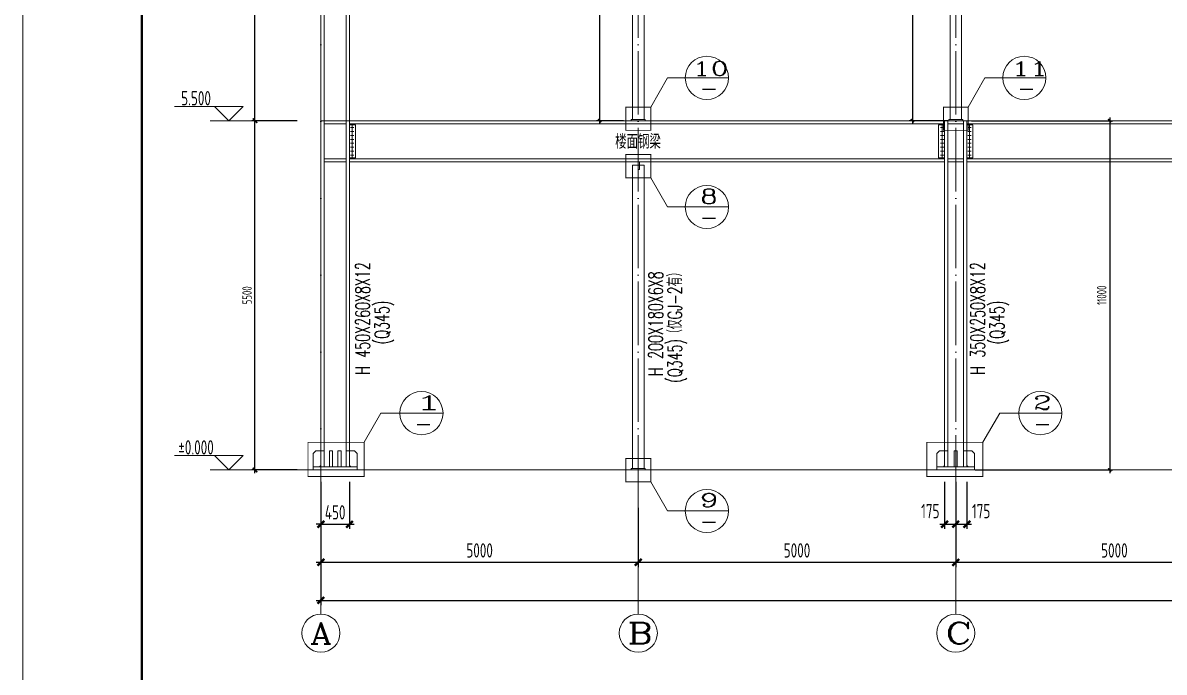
# Model space of a CAD drawing. Header units: millimetres. Extents: x 19781 to 898973, y -947928 to -267362.
# Drawn here: x 431826 to 467785, y -478853 to -458396 of the extents above; entities that cross this region are included whole.
import ezdxf
from ezdxf.enums import TextEntityAlignment as Align

# ---------------------------------------------------------------- set-up
doc = ezdxf.new("R2010")
doc.units = ezdxf.units.MM
doc.header["$LTSCALE"] = 100
doc.header["$PDSIZE"] = -5
doc.linetypes.add('DOTE', pattern=[2.42, 2, -0.2, 0.02, -0.2])
doc.layers.get('0').update_dxf_attribs({"lineweight": 18})
doc.layers.get('Defpoints').update_dxf_attribs({"lineweight": 18})
for name, color, linetype, lineweight in [('10', 7, 'Continuous', 18), ('11', 3, 'Continuous', 18), ('14', 2, 'Continuous', 18), ('2002', 2, 'Continuous', 18), ('AXIS', 3, 'Continuous', 18), ('AXIS_TEXT', 7, 'Continuous', 18), ('BORDER', 7, 'Continuous', 18), ('DIM', 3, 'Continuous', 18), ('DIM_IDEN', 3, 'Continuous', 18), ('DOTE', 1, 'DOTE', 18), ('JC', 7, 'Continuous', 18), ('PUB_DIM', 3, 'Continuous', 18), ('PUB_TEXT', 7, 'Continuous', 18), ('TEXT', 7, 'Continuous', 18), ('尺寸标注', 253, 'Continuous', 18)]:
    doc.layers.add(name, color=color, linetype=linetype, lineweight=lineweight)
doc.styles.add('_TCH_AXIS', font='complex.shx', dxfattribs={"bigfont": 'gbcbig.shx'})
doc.styles.add('_TCH_LABEL', font='complex.shx', dxfattribs={"bigfont": 'gbcbig.shx'})
doc.styles.add('COMPLEX', font='complex.shx', dxfattribs={"bigfont": 'gbcbig.shx'})
doc.styles.add('HZ1', font='txt.shx', dxfattribs={"bigfont": 'hztxt.shx'})
doc.styles.add('TSSD_REIN', font='tssdeng.shx', dxfattribs={"width": 0.7, "bigfont": 'hztxt.shx'})
doc.dimstyles.new('TSSD_100_100', dxfattribs={"dimtxt": 300, "dimasz": 100, "dimexe": 100, "dimexo": 250, "dimgap": 100, "dimtad": 1, "dimdec": 0, "dimzin": 0, "dimdsep": 46, "dimtxsty": 'TSSD_REIN', "dimblk": 'ARCHTICK', "dimcen": 0, "dimdle": 100, "dimclrt": 7, "dimadec": 0, "dimazin": 0, "dimtfac": 1, "dimtdec": 0, "dimtix": 1, "dimtmove": 2, "dimatfit": 3, "dimfxl": 1, "dimtolj": 1, "dimtzin": 0, "dimarcsym": 0})

# ---------------------------------------------------------------- blocks, each defined once
blk = doc.blocks.new('_ArchTick_0')
at = {"color": 0, "linetype": 'ByBlock'}
blk.add_lwpolyline([(-0.71, -0.71, 0.5, 0.5, 0), (0.71, 0.71, 0.5, 0.5, 0)], format="xyseb", dxfattribs=at)
blk = doc.blocks.new('*X12')
at = {"layer": 'DIM', "color": 0, "lineweight": -2, "ltscale": 100, "transparency": 16777216}
for p, q in [((439140, -461580), (439140, -448380)), ((440467, -448480), (439040, -448480)), ((440467, -461480), (439040, -461480))]:
    blk.add_line(p, q, dxfattribs=at)
at = {"layer": 'DIM', "color": 0, "lineweight": -2, "ltscale": 100, "transparency": 16777216, "xscale": 100, "yscale": 100, "zscale": 100}
for p, rotation in [((439140, -448480), 90), ((439140, -461480), 270)]:
    blk.add_blockref('_ArchTick_0', p, dxfattribs=dict(at, rotation=rotation))
at = {"layer": 'DIM', "color": 7, "ltscale": 100, "transparency": 16777216, "insert": (438890, -454980), "char_height": 300, "width": 2190, "attachment_point": 5, "rotation": 90, "style": 'TSSD_REIN'}
blk.add_mtext('6500', dxfattribs=at)
blk = doc.blocks.new('_ARCHTICK')
at = {"color": 0, "linetype": 'ByBlock', "const_width": 0.5}
blk.add_lwpolyline([(-0.5, -0.5), (0.5, 0.5)], dxfattribs=at)
blk = doc.blocks.new('*X13')
at = {"layer": 'DIM', "color": 0, "lineweight": -2, "ltscale": 100, "transparency": 16777216}
for p, q in [((440467, -461480), (439040, -461480)), ((439140, -472580), (439140, -461380)), ((440467, -472480), (439040, -472480))]:
    blk.add_line(p, q, dxfattribs=at)
at = {"layer": 'DIM', "color": 0, "lineweight": -2, "ltscale": 100, "transparency": 16777216, "xscale": 100, "yscale": 100, "zscale": 100}
for p, rotation in [((439140, -461480), 90), ((439140, -472480), 270)]:
    blk.add_blockref('_ArchTick_0', p, dxfattribs=dict(at, rotation=rotation))
at = {"layer": 'DIM', "color": 7, "ltscale": 100, "transparency": 16777216, "insert": (438890, -466980), "char_height": 300, "width": 2220, "attachment_point": 5, "rotation": 90, "style": 'TSSD_REIN'}
blk.add_mtext('5500', dxfattribs=at)
blk = doc.blocks.new('_AXISO')
blk.add_circle((0, 0), 0.5)
at = {"layer": 'AXIS_TEXT', "style": 'COMPLEX', "width": 1.04167}
blk.add_attdef('A', (-0.25, -0.28), '', height=0.56, dxfattribs=at)
blk = doc.blocks.new('*X44')
at = {"layer": 'DIM', "color": 0, "lineweight": -2, "ltscale": 100, "transparency": 16777216}
for p, q in [((441217, -474873), (441217, -476742)), ((521217, -474873), (521217, -476742)), ((441067, -476592), (521367, -476592))]:
    blk.add_line(p, q, dxfattribs=at)
at = {"layer": 'DIM', "color": 0, "lineweight": -2, "ltscale": 100, "transparency": 16777216, "xscale": 150, "yscale": 150, "zscale": 150, "rotation": 180}
blk.add_blockref('_ArchTick_0', (441217, -476592), dxfattribs=at)
at = {"layer": 'DIM', "color": 0, "lineweight": -2, "ltscale": 100, "transparency": 16777216, "xscale": 150, "yscale": 150, "zscale": 150}
blk.add_blockref('_ArchTick_0', (521217, -476592), dxfattribs=at)
at = {"layer": 'DIM', "color": 7, "ltscale": 100, "transparency": 16777216, "insert": (481217, -476217), "char_height": 450, "width": 4230, "attachment_point": 5, "style": 'TSSD_REIN'}
blk.add_mtext('40000', dxfattribs=at)
blk = doc.blocks.new('*X45')
at = {"layer": 'DIM', "color": 0, "lineweight": -2, "ltscale": 100, "transparency": 16777216}
for p, q in [((441217, -473673), (441217, -475542)), ((451217, -473673), (451217, -475542)), ((441067, -475392), (451367, -475392))]:
    blk.add_line(p, q, dxfattribs=at)
at = {"layer": 'DIM', "color": 0, "lineweight": -2, "ltscale": 100, "transparency": 16777216, "xscale": 150, "yscale": 150, "zscale": 150, "rotation": 180}
blk.add_blockref('_ArchTick_0', (441217, -475392), dxfattribs=at)
at = {"layer": 'DIM', "color": 0, "lineweight": -2, "ltscale": 100, "transparency": 16777216, "xscale": 150, "yscale": 150, "zscale": 150}
blk.add_blockref('_ArchTick_0', (451217, -475392), dxfattribs=at)
at = {"layer": 'DIM', "color": 7, "ltscale": 100, "transparency": 16777216, "insert": (446217, -475017), "char_height": 450, "width": 3330, "attachment_point": 5, "style": 'TSSD_REIN'}
blk.add_mtext('5000', dxfattribs=at)
blk = doc.blocks.new('*X46')
at = {"layer": 'DIM', "color": 0, "lineweight": -2, "ltscale": 100, "transparency": 16777216}
for p, q in [((441217, -472855), (441217, -474342)), ((442117, -472855), (442117, -474342)), ((441217, -474192), (441067, -474192)), ((441217, -474192), (442117, -474192)), ((442117, -474192), (442267, -474192))]:
    blk.add_line(p, q, dxfattribs=at)
at = {"layer": 'DIM', "color": 0, "lineweight": -2, "ltscale": 100, "transparency": 16777216, "xscale": 150, "yscale": 150, "zscale": 150}
blk.add_blockref('_ArchTick_0', (441217, -474192), dxfattribs=at)
at = {"layer": 'DIM', "color": 0, "lineweight": -2, "ltscale": 100, "transparency": 16777216, "xscale": 150, "yscale": 150, "zscale": 150, "rotation": 180}
blk.add_blockref('_ArchTick_0', (442117, -474192), dxfattribs=at)
at = {"layer": 'DIM', "color": 7, "ltscale": 100, "transparency": 16777216, "insert": (441667, -473817), "char_height": 450, "width": 2430, "attachment_point": 5, "style": 'TSSD_REIN'}
blk.add_mtext('450', dxfattribs=at)
blk = doc.blocks.new('*X47')
at = {"layer": 'DIM', "color": 0, "lineweight": -2, "ltscale": 100, "transparency": 16777216}
for p, q in [((451217, -473673), (451217, -475542)), ((461217, -473673), (461217, -475542)), ((451067, -475392), (461367, -475392))]:
    blk.add_line(p, q, dxfattribs=at)
at = {"layer": 'DIM', "color": 0, "lineweight": -2, "ltscale": 100, "transparency": 16777216, "xscale": 150, "yscale": 150, "zscale": 150, "rotation": 180}
blk.add_blockref('_ArchTick_0', (451217, -475392), dxfattribs=at)
at = {"layer": 'DIM', "color": 0, "lineweight": -2, "ltscale": 100, "transparency": 16777216, "xscale": 150, "yscale": 150, "zscale": 150}
blk.add_blockref('_ArchTick_0', (461217, -475392), dxfattribs=at)
at = {"layer": 'DIM', "color": 7, "ltscale": 100, "transparency": 16777216, "insert": (456217, -475017), "char_height": 450, "width": 3330, "attachment_point": 5, "style": 'TSSD_REIN'}
blk.add_mtext('5000', dxfattribs=at)
blk = doc.blocks.new('*X48')
at = {"layer": 'DIM', "color": 0, "lineweight": -2, "ltscale": 100, "transparency": 16777216}
for p, q in [((461217, -473673), (461217, -475542)), ((471217, -473673), (471217, -475542)), ((461067, -475392), (471367, -475392))]:
    blk.add_line(p, q, dxfattribs=at)
at = {"layer": 'DIM', "color": 0, "lineweight": -2, "ltscale": 100, "transparency": 16777216, "xscale": 150, "yscale": 150, "zscale": 150, "rotation": 180}
blk.add_blockref('_ArchTick_0', (461217, -475392), dxfattribs=at)
at = {"layer": 'DIM', "color": 0, "lineweight": -2, "ltscale": 100, "transparency": 16777216, "xscale": 150, "yscale": 150, "zscale": 150}
blk.add_blockref('_ArchTick_0', (471217, -475392), dxfattribs=at)
at = {"layer": 'DIM', "color": 7, "ltscale": 100, "transparency": 16777216, "insert": (466217, -475017), "char_height": 450, "width": 3330, "attachment_point": 5, "style": 'TSSD_REIN'}
blk.add_mtext('5000', dxfattribs=at)
blk = doc.blocks.new('*X54')
at = {"layer": 'DIM', "color": 0, "lineweight": -2, "ltscale": 100, "transparency": 16777216}
for p, q in [((461217, -472855), (461217, -474342)), ((461567, -472855), (461567, -474342)), ((461067, -474192), (461717, -474192))]:
    blk.add_line(p, q, dxfattribs=at)
at = {"layer": 'DIM', "color": 0, "lineweight": -2, "ltscale": 100, "transparency": 16777216, "xscale": 150, "yscale": 150, "zscale": 150, "rotation": 180}
blk.add_blockref('_ArchTick_0', (461217, -474192), dxfattribs=at)
at = {"layer": 'DIM', "color": 0, "lineweight": -2, "ltscale": 100, "transparency": 16777216, "xscale": 150, "yscale": 150, "zscale": 150}
blk.add_blockref('_ArchTick_0', (461567, -474192), dxfattribs=at)
at = {"layer": 'DIM', "color": 7, "ltscale": 100, "transparency": 16777216, "insert": (462019, -473779), "char_height": 450, "width": 2295, "attachment_point": 5, "style": 'TSSD_REIN'}
blk.add_mtext('175', dxfattribs=at)
blk = doc.blocks.new('*X55')
at = {"layer": 'DIM', "color": 0, "lineweight": -2, "ltscale": 100, "transparency": 16777216}
for p, q in [((460867, -472855), (460867, -474342)), ((461217, -472855), (461217, -474342)), ((460717, -474192), (461367, -474192))]:
    blk.add_line(p, q, dxfattribs=at)
at = {"layer": 'DIM', "color": 0, "lineweight": -2, "ltscale": 100, "transparency": 16777216, "xscale": 150, "yscale": 150, "zscale": 150, "rotation": 180}
blk.add_blockref('_ArchTick_0', (460867, -474192), dxfattribs=at)
at = {"layer": 'DIM', "color": 0, "lineweight": -2, "ltscale": 100, "transparency": 16777216, "xscale": 150, "yscale": 150, "zscale": 150}
blk.add_blockref('_ArchTick_0', (461217, -474192), dxfattribs=at)
at = {"layer": 'DIM', "color": 7, "ltscale": 100, "transparency": 16777216, "insert": (460416, -473779), "char_height": 450, "width": 2295, "attachment_point": 5, "style": 'TSSD_REIN'}
blk.add_mtext('175', dxfattribs=at)
blk = doc.blocks.new('*D1957')
at = {"layer": 'Defpoints', "color": 0, "ltscale": 100, "transparency": 16777216}
for p in [(461467, -461480), (461575, -472480), (466068, -472480)]:
    blk.add_point(p, dxfattribs=at)
at = {"layer": 'JC', "color": 0, "linetype": 'Continuous', "lineweight": -2, "ltscale": 100, "transparency": 16777216}
for p, q in [((461717, -461480), (466168, -461480)), ((466068, -461380), (466068, -472580)), ((461825, -472480), (466168, -472480))]:
    blk.add_line(p, q, dxfattribs=at)
at = {"layer": 'JC', "color": 0, "lineweight": -2, "ltscale": 100, "transparency": 16777216, "xscale": 100, "yscale": 100, "zscale": 100}
for p, rotation in [((466068, -461480), 90), ((466068, -472480), 270)]:
    blk.add_blockref('_ARCHTICK', p, dxfattribs=dict(at, rotation=rotation))
at = {"layer": 'JC', "color": 7, "ltscale": 100, "transparency": 16777216, "insert": (465818, -466980), "char_height": 300, "attachment_point": 5, "rotation": 90, "style": 'TSSD_REIN'}
blk.add_mtext('\\A1;11000', dxfattribs=at)
blk = doc.blocks.new('*D1958')
at = {"layer": 'Defpoints', "color": 0, "ltscale": 100, "transparency": 16777216}
for p in [(451164, -448393), (449998, -461480), (450997, -461480)]:
    blk.add_point(p, dxfattribs=at)
at = {"layer": 'JC', "color": 0, "linetype": 'Continuous', "lineweight": -2, "ltscale": 100, "transparency": 16777216}
for p, q in [((450914, -448393), (449898, -448393)), ((449998, -448293), (449998, -461580)), ((450747, -461480), (449898, -461480))]:
    blk.add_line(p, q, dxfattribs=at)
at = {"layer": 'JC', "color": 0, "lineweight": -2, "ltscale": 100, "transparency": 16777216, "xscale": 100, "yscale": 100, "zscale": 100}
for p, rotation in [((449998, -448393), 90), ((449998, -461480), 270)]:
    blk.add_blockref('_ARCHTICK', p, dxfattribs=dict(at, rotation=rotation))
at = {"layer": 'JC', "color": 7, "ltscale": 100, "transparency": 16777216, "insert": (449748, -454936), "char_height": 300, "attachment_point": 5, "rotation": 90, "style": 'TSSD_REIN'}
blk.add_mtext('\\A1;13087', dxfattribs=at)
blk = doc.blocks.new('*D1959')
at = {"layer": 'Defpoints', "color": 0, "ltscale": 100, "transparency": 16777216}
for p in [(461217, -447582), (459853, -461480), (461217, -461480)]:
    blk.add_point(p, dxfattribs=at)
at = {"layer": 'JC', "color": 0, "linetype": 'Continuous', "lineweight": -2, "ltscale": 100, "transparency": 16777216}
for p, q in [((460967, -447582), (459753, -447582)), ((459853, -447482), (459853, -461580)), ((460967, -461480), (459753, -461480))]:
    blk.add_line(p, q, dxfattribs=at)
at = {"layer": 'JC', "color": 0, "lineweight": -2, "ltscale": 100, "transparency": 16777216, "xscale": 100, "yscale": 100, "zscale": 100}
for p, rotation in [((459853, -447582), 90), ((459853, -461480), 270)]:
    blk.add_blockref('_ARCHTICK', p, dxfattribs=dict(at, rotation=rotation))
at = {"layer": 'JC', "color": 7, "ltscale": 100, "transparency": 16777216, "insert": (459603, -454531), "char_height": 300, "attachment_point": 5, "rotation": 90, "style": 'TSSD_REIN'}
blk.add_mtext('\\A1;13898', dxfattribs=at)

msp = doc.modelspace()

# ---------------------------------------------------------------- hatches: boundary and pattern name
at = {"layer": '10'}
for points in [[(442197.21, -461660.18), (442170.96, -461694.31), (442197.21, -461728.43), (442223.46, -461694.31)], [(460787.21, -461660.18), (460760.96, -461694.31), (460787.21, -461728.43), (460813.46, -461694.31)], [(461647.21, -461660.18), (461620.96, -461694.31), (461647.21, -461728.43), (461673.46, -461694.31)], [(442197.21, -461784.53), (442170.96, -461818.66), (442197.21, -461852.78), (442223.46, -461818.66)], [(442197.21, -461908.88), (442170.96, -461943.01), (442197.21, -461977.13), (442223.46, -461943.01)], [(442197.21, -462033.23), (442170.96, -462067.35), (442197.21, -462101.48), (442223.46, -462067.35)], [(460787.21, -461784.53), (460760.96, -461818.66), (460787.21, -461852.78), (460813.46, -461818.66)], [(460787.21, -461908.88), (460760.96, -461943.01), (460787.21, -461977.13), (460813.46, -461943.01)], [(460787.21, -462033.23), (460760.96, -462067.35), (460787.21, -462101.48), (460813.46, -462067.35)], [(461647.21, -461784.53), (461620.96, -461818.66), (461647.21, -461852.78), (461673.46, -461818.66)], [(461647.21, -461908.88), (461620.96, -461943.01), (461647.21, -461977.13), (461673.46, -461943.01)], [(461647.21, -462033.23), (461620.96, -462067.35), (461647.21, -462101.48), (461673.46, -462067.35)], [(442197.21, -462157.58), (442170.96, -462191.7), (442197.21, -462225.83), (442223.46, -462191.7)], [(442197.21, -462281.92), (442170.96, -462316.05), (442197.21, -462350.17), (442223.46, -462316.05)], [(442197.21, -462406.27), (442170.96, -462440.4), (442197.21, -462474.52), (442223.46, -462440.4)], [(460787.21, -462157.58), (460760.96, -462191.7), (460787.21, -462225.83), (460813.46, -462191.7)], [(460787.21, -462281.92), (460760.96, -462316.05), (460787.21, -462350.17), (460813.46, -462316.05)], [(460787.21, -462406.27), (460760.96, -462440.4), (460787.21, -462474.52), (460813.46, -462440.4)], [(461647.21, -462157.58), (461620.96, -462191.7), (461647.21, -462225.83), (461673.46, -462191.7)], [(461647.21, -462281.92), (461620.96, -462316.05), (461647.21, -462350.17), (461673.46, -462316.05)], [(461647.21, -462406.27), (461620.96, -462440.4), (461647.21, -462474.52), (461673.46, -462440.4)], [(442197.21, -462530.62), (442170.96, -462564.74), (442197.21, -462598.87), (442223.46, -462564.74)], [(460787.21, -462530.62), (460760.96, -462564.74), (460787.21, -462598.87), (460813.46, -462564.74)], [(461647.21, -462530.62), (461620.96, -462564.74), (461647.21, -462598.87), (461673.46, -462564.74)]]:
    msp.add_hatch(color=256, dxfattribs=at).paths.add_polyline_path(points, flags=0)

# ---------------------------------------------------------------- linework, layer by layer
at = {"layer": '10', "color": 253, "linetype": 'ByBlock'}
for p, q in [((442249.71, -461694.31), (442144.71, -461694.31)), ((442197.21, -461615.56), (442197.21, -461773.06)), ((460839.71, -461694.31), (460734.71, -461694.31)), ((460787.21, -461615.56), (460787.21, -461773.06)), ((461699.71, -461694.31), (461594.71, -461694.31)), ((461647.21, -461615.56), (461647.21, -461773.06)), ((442249.71, -461818.66), (442144.71, -461818.66)), ((442249.71, -461943.01), (442144.71, -461943.01)), ((442249.71, -462067.35), (442144.71, -462067.35)), ((442197.21, -461739.91), (442197.21, -461897.41)), ((442197.21, -461864.26), (442197.21, -462021.76)), ((442197.21, -461988.6), (442197.21, -462146.1)), ((460839.71, -461818.66), (460734.71, -461818.66)), ((460839.71, -461943.01), (460734.71, -461943.01)), ((460839.71, -462067.35), (460734.71, -462067.35)), ((460787.21, -461739.91), (460787.21, -461897.41)), ((460787.21, -461864.26), (460787.21, -462021.76)), ((460787.21, -461988.6), (460787.21, -462146.1)), ((461699.71, -461818.66), (461594.71, -461818.66)), ((461699.71, -461943.01), (461594.71, -461943.01)), ((461699.71, -462067.35), (461594.71, -462067.35)), ((461647.21, -461739.91), (461647.21, -461897.41)), ((461647.21, -461864.26), (461647.21, -462021.76)), ((461647.21, -461988.6), (461647.21, -462146.1)), ((442249.71, -462191.7), (442144.71, -462191.7)), ((442249.71, -462316.05), (442144.71, -462316.05)), ((442197.21, -462112.95), (442197.21, -462270.45)), ((442197.21, -462237.3), (442197.21, -462394.8)), ((442197.21, -462361.65), (442197.21, -462519.15)), ((460839.71, -462191.7), (460734.71, -462191.7)), ((460839.71, -462316.05), (460734.71, -462316.05)), ((460787.21, -462112.95), (460787.21, -462270.45)), ((460787.21, -462237.3), (460787.21, -462394.8)), ((460787.21, -462361.65), (460787.21, -462519.15)), ((461699.71, -462191.7), (461594.71, -462191.7)), ((461699.71, -462316.05), (461594.71, -462316.05)), ((461647.21, -462112.95), (461647.21, -462270.45)), ((461647.21, -462237.3), (461647.21, -462394.8)), ((461647.21, -462361.65), (461647.21, -462519.15)), ((442249.71, -462440.4), (442144.71, -462440.4)), ((442249.71, -462564.74), (442144.71, -462564.74)), ((442197.21, -462486), (442197.21, -462643.49)), ((460839.71, -462440.4), (460734.71, -462440.4)), ((460839.71, -462564.74), (460734.71, -462564.74)), ((460787.21, -462486), (460787.21, -462643.49)), ((461699.71, -462440.4), (461594.71, -462440.4)), ((461699.71, -462564.74), (461594.71, -462564.74)), ((461647.21, -462486), (461647.21, -462643.49))]:
    msp.add_line(p, q, dxfattribs=at)
at = {"layer": '11'}
for p, q in [((441217.21, -461479.53), (441217.21, -448579.84)), ((441317.21, -461479.53), (441317.21, -448571.84)), ((442017.21, -461479.53), (442017.21, -450055.41)), ((442117.21, -461479.53), (442117.21, -450055.41)), ((441217.21, -472379.53), (441217.21, -461479.53)), ((441217.21, -461479.53), (441317.21, -461479.53)), ((441317.21, -472379.53), (441317.21, -461479.53)), ((442017.21, -472379.53), (442017.21, -461479.53)), ((442017.21, -461479.53), (442117.21, -461479.53)), ((442117.21, -472379.53), (442117.21, -461479.53)), ((442117.21, -461479.53), (460867.21, -461479.53)), ((442117.21, -461579.53), (460867.21, -461579.53)), ((460867.21, -472379.53), (460867.21, -461479.53)), ((460867.21, -461479.53), (460967.21, -461479.53)), ((460867.21, -461479.53), (460867.21, -461579.53)), ((460967.21, -472379.53), (460967.21, -461479.53)), ((461467.21, -472379.53), (461467.21, -461479.53)), ((461467.21, -461479.53), (461567.21, -461479.53)), ((461567.21, -472379.53), (461567.21, -461479.53)), ((461567.21, -461479.53), (480817.21, -461479.53)), ((461567.21, -461579.53), (480817.21, -461579.53)), ((442117.21, -462679.53), (460867.21, -462679.53)), ((442117.21, -462779.53), (460867.21, -462779.53)), ((460867.21, -462679.53), (460867.21, -462779.53)), ((461567.21, -462679.53), (480817.21, -462679.53)), ((461567.21, -462779.53), (480817.21, -462779.53))]:
    msp.add_line(p, q, dxfattribs=at)
for points in [[(461037.21, -447689.53), (461397.21, -447689.53), (461397.21, -461439.53), (461037.21, -461439.53)], [(451037.21, -448641.53), (451397.21, -448641.53), (451397.21, -461439.53), (451037.21, -461439.53)], [(450997.21, -461439.53), (451437.21, -461439.53), (451437.21, -461479.53), (450997.21, -461479.53)], [(460997.21, -461439.53), (461437.21, -461439.53), (461437.21, -461479.53), (460997.21, -461479.53)], [(451257.21, -462779.53), (451257.21, -463013.53), (451217.21, -463013.53), (451217.21, -462779.53)], [(451037.21, -462879.53), (451397.21, -462879.53), (451397.21, -472439.53), (451037.21, -472439.53)], [(450997.21, -472439.53), (451437.21, -472439.53), (451437.21, -472479.53), (450997.21, -472479.53)]]:
    msp.add_lwpolyline(points, close=True, dxfattribs=at)
at = {"layer": '14'}
for p, q in [((441317.21, -461479.53), (442017.21, -461479.53)), ((441317.21, -461579.53), (441317.21, -461479.53)), ((442017.21, -461579.53), (441317.21, -461579.53)), ((442017.21, -461479.53), (442017.21, -461579.53)), ((442117.21, -462649.53), (442117.21, -461609.53)), ((442117.21, -461609.53), (442307.21, -461609.53)), ((442307.21, -461609.53), (442307.21, -462649.53)), ((460867.21, -461609.53), (460677.21, -461609.53)), ((460677.21, -461609.53), (460677.21, -462649.53)), ((460867.21, -462649.53), (460867.21, -461609.53)), ((460967.21, -461479.53), (461467.21, -461479.53)), ((460967.21, -461579.53), (460967.21, -461479.53)), ((461467.21, -461579.53), (460967.21, -461579.53)), ((461467.21, -461479.53), (461467.21, -461579.53)), ((461567.21, -462649.53), (461567.21, -461609.53)), ((461567.21, -461609.53), (461757.21, -461609.53)), ((461757.21, -461609.53), (461757.21, -462649.53)), ((441317.21, -462679.53), (442017.21, -462679.53)), ((441317.21, -462779.53), (441317.21, -462679.53)), ((442017.21, -462779.53), (441317.21, -462779.53)), ((442017.21, -462679.53), (442017.21, -462779.53)), ((442307.21, -462649.53), (442117.21, -462649.53)), ((460677.21, -462649.53), (460867.21, -462649.53)), ((460967.21, -462679.53), (461467.21, -462679.53)), ((460967.21, -462779.53), (460967.21, -462679.53)), ((461467.21, -462779.53), (460967.21, -462779.53)), ((461467.21, -462679.53), (461467.21, -462779.53)), ((461757.21, -462649.53), (461567.21, -462649.53)), ((440977.21, -471959.53), (441057.21, -471879.53)), ((440977.21, -472379.53), (440977.21, -471959.53)), ((441057.21, -471879.53), (441217.21, -471879.53)), ((441217.21, -471879.53), (441217.21, -472339.53)), ((441217.21, -472379.53), (441217.21, -471879.53)), ((441217.21, -471879.53), (441317.21, -471879.53)), ((441317.21, -471879.53), (441317.21, -472379.53)), ((441483.87, -472379.53), (441483.87, -471879.53)), ((441483.87, -471879.53), (441583.87, -471879.53)), ((441583.87, -471879.53), (441583.87, -472379.53)), ((441750.54, -472379.53), (441750.54, -471879.53)), ((441750.54, -471879.53), (441850.54, -471879.53)), ((441850.54, -471879.53), (441850.54, -472379.53)), ((442017.21, -472379.53), (442017.21, -471879.53)), ((442017.21, -471879.53), (442117.21, -471879.53)), ((442117.21, -471879.53), (442117.21, -472339.53)), ((442277.21, -471879.53), (442117.21, -471879.53)), ((442117.21, -471879.53), (442117.21, -472379.53)), ((442357.21, -471959.53), (442277.21, -471879.53)), ((442357.21, -472379.53), (442357.21, -471959.53)), ((460627.21, -471959.53), (460707.21, -471879.53)), ((460627.21, -472379.53), (460627.21, -471959.53)), ((460707.21, -471879.53), (460867.21, -471879.53)), ((460867.21, -471879.53), (460867.21, -472339.53)), ((460867.21, -472379.53), (460867.21, -471879.53)), ((460867.21, -471879.53), (460967.21, -471879.53)), ((460967.21, -471879.53), (460967.21, -472379.53)), ((461167.21, -472379.53), (461167.21, -471879.53)), ((461167.21, -471879.53), (461267.21, -471879.53)), ((461267.21, -471879.53), (461267.21, -472379.53)), ((461467.21, -472379.53), (461467.21, -471879.53)), ((461467.21, -471879.53), (461567.21, -471879.53)), ((461567.21, -471879.53), (461567.21, -472339.53)), ((461727.21, -471879.53), (461567.21, -471879.53)), ((461567.21, -471879.53), (461567.21, -472379.53)), ((461807.21, -471959.53), (461727.21, -471879.53)), ((461807.21, -472379.53), (461807.21, -471959.53)), ((440977.21, -472479.53), (440977.21, -472379.53)), ((440977.21, -472379.53), (442357.21, -472379.53)), ((441177.21, -472379.53), (440977.21, -472379.53)), ((442357.21, -472479.53), (440977.21, -472479.53)), ((441217.21, -472339.53), (441177.21, -472379.53)), ((441317.21, -472379.53), (441217.21, -472379.53)), ((441583.87, -472379.53), (441483.87, -472379.53)), ((441850.54, -472379.53), (441750.54, -472379.53)), ((442117.21, -472379.53), (442017.21, -472379.53)), ((442117.21, -472339.53), (442157.21, -472379.53)), ((442157.21, -472379.53), (442357.21, -472379.53)), ((442357.21, -472379.53), (442357.21, -472479.53)), ((460627.21, -472479.53), (460627.21, -472379.53)), ((460627.21, -472379.53), (461807.21, -472379.53)), ((460827.21, -472379.53), (460627.21, -472379.53)), ((461807.21, -472479.53), (460627.21, -472479.53)), ((460867.21, -472339.53), (460827.21, -472379.53)), ((460967.21, -472379.53), (460867.21, -472379.53)), ((461267.21, -472379.53), (461167.21, -472379.53)), ((461567.21, -472379.53), (461467.21, -472379.53)), ((461567.21, -472339.53), (461607.21, -472379.53)), ((461607.21, -472379.53), (461807.21, -472379.53)), ((461807.21, -472379.53), (461807.21, -472479.53))]:
    msp.add_line(p, q, dxfattribs=at)
at = {"layer": '2002', "ltscale": 100}
msp.add_line((440467.21, -472479.53), (522786.21, -472479.53), dxfattribs=at)
at = {"layer": 'AXIS'}
for p, q in [((441217.21, -473387.53), (441217.21, -477022.53)), ((451217.21, -473387.53), (451217.21, -477022.53)), ((461217.21, -473387.53), (461217.21, -477022.53))]:
    msp.add_line(p, q, dxfattribs=at)
at = {"layer": 'BORDER'}
msp.add_lwpolyline([(431826, -500940), (431826, -437940), (565476, -437940), (565476, -500940)], close=True, dxfattribs=at)
msp.add_lwpolyline([(435576, -499440, 75, 75, 0), (435576, -439440, 75, 75, 0), (563976, -439440, 75, 75, 0), (563976, -499440, 75, 75, 0)], format="xyseb", close=True, dxfattribs=at)
at = {"layer": 'DIM_IDEN'}
for p, q in [((452138.93, -460130.75), (451607.69, -461049.84)), ((454058.78, -460130.75), (452138.93, -460130.75)), ((462138.93, -460130.75), (461607.69, -461049.84)), ((464058.78, -460130.75), (462138.93, -460130.75)), ((452138.93, -464197.61), (451607.69, -463278.53)), ((454058.78, -464197.61), (452138.93, -464197.61)), ((443106.93, -470692.75), (442575.69, -471611.84)), ((445064.78, -470692.75), (443106.93, -470692.75)), ((462604.93, -470692.75), (462073.69, -471611.84)), ((464562.78, -470692.75), (462604.93, -470692.75)), ((452138.93, -473773.61), (451607.69, -472854.53)), ((454058.78, -473773.61), (452138.93, -473773.61))]:
    msp.add_line(p, q, dxfattribs=at)
for centre in [(453377.87, -460130.75), (463377.87, -460130.75), (453377.87, -464197.61), (444383.87, -470692.75), (463881.87, -470692.75), (453377.87, -473773.61)]:
    msp.add_circle(centre, 680.91, dxfattribs=at)
at = {"layer": 'DOTE', "linetype": 'DOTE', "ltscale": 10}
for p, q in [((461217.21, -473387.53), (461217.21, -446879.53)), ((441217.21, -473387.53), (441217.21, -448479.53)), ((451217.21, -473387.53), (451217.21, -448479.53))]:
    msp.add_line(p, q, dxfattribs=at)
at = {"layer": 'PUB_DIM', "color": 3, "linetype": 'Continuous'}
for p, q in [((438763.18, -461029.39), (436604.21, -461029.39)), ((437862.91, -461029.39), (438313.05, -461479.53)), ((438313.05, -461479.53), (438763.18, -461029.39)), ((438763.18, -472029.39), (436604.21, -472029.39)), ((437862.91, -472029.39), (438313.05, -472479.53)), ((438313.05, -472479.53), (438763.18, -472029.39))]:
    msp.add_line(p, q, dxfattribs=at)
at = {"layer": 'PUB_TEXT', "color": 3, "linetype": 'Continuous'}
for p, q in [((437726.92, -461479.53), (439592.21, -461479.53)), ((437726.92, -472479.53), (439592.21, -472479.53))]:
    msp.add_line(p, q, dxfattribs=at)
at = {"layer": 'PUB_TEXT'}
for points in [[(451607.69, -461782.53, 30, 30, 0), (450828.21, -461782.53, 30, 30, 0), (450828.21, -461049.84, 30, 30, 0), (451607.69, -461049.84, 30, 30, 0)], [(461607.69, -461782.52, 30, 30, 0), (460828.21, -461782.52, 30, 30, 0), (460828.21, -461049.84, 30, 30, 0), (461607.69, -461049.84, 30, 30, 0)], [(451607.69, -463278.53, 30, 30, 0), (450828.21, -463278.53, 30, 30, 0), (450828.21, -462545.84, 30, 30, 0), (451607.69, -462545.84, 30, 30, 0)], [(442575.69, -472686.53, 30, 30, 0), (440810.21, -472686.53, 30, 30, 0), (440810.21, -471611.84, 30, 30, 0), (442575.69, -471611.84, 30, 30, 0)], [(462073.69, -472686.53, 30, 30, 0), (460308.21, -472686.53, 30, 30, 0), (460308.21, -471611.84, 30, 30, 0), (462073.69, -471611.84, 30, 30, 0)], [(451607.69, -472854.53, 30, 30, 0), (450828.21, -472854.53, 30, 30, 0), (450828.21, -472121.84, 30, 30, 0), (451607.69, -472121.84, 30, 30, 0)]]:
    msp.add_lwpolyline(points, format="xyseb", close=True, dxfattribs=at)
at = {"layer": '尺寸标注', "color": 253, "linetype": 'ByBlock'}
msp.add_line((461867.21, -461479.53), (463267.21, -461479.53), dxfattribs=at)

# ---------------------------------------------------------------- block references
at = {"layer": 'AXIS'}
ref = msp.add_blockref('_AXISO', (441217.21, -477622.53), dxfattribs=dict(at, xscale=1200, yscale=1200, zscale=1200))
ref.add_attrib('A', 'A', (440877.8, -477961.94), dxfattribs={"layer": 'AXIS_TEXT', "height": 678.82, "style": '_TCH_AXIS', "width": 1.16667})
ref = msp.add_blockref('_AXISO', (451217.21, -477622.53), dxfattribs=dict(at, xscale=1200, yscale=1200, zscale=1200))
ref.add_attrib('A', 'B', (450877.8, -477961.94), dxfattribs={"layer": 'AXIS_TEXT', "height": 678.82, "style": '_TCH_AXIS', "width": 1.23529})
ref = msp.add_blockref('_AXISO', (461217.21, -477622.53), dxfattribs=dict(at, xscale=1200, yscale=1200, zscale=1200))
ref.add_attrib('A', 'C', (460877.8, -477961.94), dxfattribs={"layer": 'AXIS_TEXT', "height": 678.82, "style": '_TCH_AXIS', "width": 1.4})

# ---------------------------------------------------------------- texts
at = {"style": 'HZ1', "width": 0.65}
for s, p in [('(Q345)（仅GJ-2有）', (452592.76, -469732.95)), ('(Q345)', (443364.76, -468523.95)), ('(Q345)', (462743.76, -468523.95))]:
    msp.add_text(s, height=450, rotation=90, dxfattribs=at).set_placement(p)
at = {"char_height": 450, "attachment_point": 7, "rotation": 90, "style": 'HZ1'}
for s, insert, width in [('{\\W0.65;H 450X260X8X12}', (442757.71, -469482.03), 4230.8036), ('{\\W0.65;H 350X250X8X12}', (462136.71, -469482.03), 4168.125), ('{\\W0.65;H 200X180X6X8}', (451985.71, -469520.03), 3948.75)]:
    msp.add_mtext(s, dxfattribs=dict(at, insert=insert, width=width))
at = {"layer": 'PUB_DIM', "color": 2, "linetype": 'Continuous', "style": 'TSSD_REIN', "width": 0.7}
for s, p in [('5.500', (437283.54, -460771.24)), ('%%P0.000', (437283.54, -471771.24))]:
    msp.add_text(s, height=450.135, dxfattribs=at).set_placement(p, align=Align.MIDDLE_CENTER)
at = {"layer": 'PUB_TEXT', "style": '_TCH_LABEL'}
for s, width, p in [('10', 1.5, (452917.41, -460059.44)), ('11', 1.5, (462972.41, -460059.43)), ('-', 1.16667, (453154.41, -460675.49)), ('-', 1.16667, (463154.41, -460675.49)), ('8', 1.5, (453154.41, -464083.3)), ('-', 1.16667, (453154.41, -464742.35)), ('1', 2.33333, (444160.41, -470578.44)), ('2', 1.5, (463658.41, -470578.44)), ('-', 1.16667, (444160.41, -471237.49)), ('-', 1.16667, (463658.41, -471237.49)), ('9', 1.5, (453154.41, -473659.3)), ('-', 1.16667, (453154.41, -474318.35))]:
    msp.add_text(s, height=446.93, dxfattribs=dict(at, width=width)).set_placement(p)
at = {"layer": 'TEXT', "lineweight": 5, "style": 'TSSD_REIN', "width": 0.8}
msp.add_text('楼面钢梁', height=450, dxfattribs=at).set_placement((450488.63, -462364.79))

# ---------------------------------------------------------------- dimensions: what is measured, and where the dimension line sits
at = {"layer": 'DIM', "ltscale": 100}
for base, p1, p2, text, picture, middle in [((439140.21, -448479.53), (440717.21, -461479.53), (440717.21, -448479.53), '6500', '*X12', (438890.21, -454979.53)), ((439140.21, -461479.53), (440717.21, -472479.53), (440717.21, -461479.53), '5500', '*X13', (438890.21, -466979.53))]:
    dim = msp.add_linear_dim(base=base, p1=p1, p2=p2, angle=90, text=text, dimstyle='TSSD_100_100', override={"dimsah": 1}, dxfattribs=at)
    dim.commit()
    dim.dimension.update_dxf_attribs({"geometry": picture, "text_midpoint": middle})
for base, p1, p2, text, picture, middle in [((442117.21, -474191.83), (441217.21, -472479.53), (442117.21, -472479.53), '450', '*X46', (441667.21, -473816.83)), ((451217.21, -475391.83), (441217.21, -473297.53), (451217.21, -473297.53), '5000', '*X45', (446217.21, -475016.83)), ((461217.21, -475391.83), (451217.21, -473297.53), (461217.21, -473297.53), '5000', '*X47', (456217.21, -475016.83)), ((471217.21, -475391.83), (461217.21, -473297.53), (471217.21, -473297.53), '5000', '*X48', (466217.21, -475016.83)), ((521217.21, -476591.83), (441217.21, -474497.53), (521217.21, -474497.53), '40000', '*X44', (481217.21, -476216.83))]:
    dim = msp.add_linear_dim(base=base, p1=p1, p2=p2, text=text, dimstyle='TSSD_100_100', override={"dimscale": 1.5, "dimsah": 1}, dxfattribs=at)
    dim.commit()
    dim.dimension.update_dxf_attribs({"geometry": picture, "text_midpoint": middle})
for base, p1, p2, picture, middle in [((461217.21, -474191.83), (460867.21, -472479.53), (461217.21, -472479.53), '*X55', (460415.57, -473779.33)), ((461567.21, -474191.83), (461217.21, -472479.53), (461567.21, -472479.53), '*X54', (462018.84, -473779.33))]:
    dim = msp.add_linear_dim(base=base, p1=p1, p2=p2, text='175', dimstyle='TSSD_100_100', override={"dimscale": 1.5, "dimsah": 1}, dxfattribs=at)
    dim.commit()
    dim.dimension.update_dxf_attribs({"geometry": picture, "text_midpoint": middle, "dimtype": 160})
at = {"layer": 'JC', "ltscale": 100}
for base, p1, p2, picture, middle in [((459853.33, -461479.53), (461217.21, -447581.77), (461217.21, -461479.53), '*D1959', (459603.33, -454530.65)), ((449998.43, -461479.53), (451164.14, -448392.91), (450997.21, -461479.53), '*D1958', (449748.43, -454936.22)), ((466067.92, -472479.53), (461467.21, -461479.53), (461575.19, -472479.53), '*D1957', (465817.92, -466979.53))]:
    dim = msp.add_linear_dim(base=base, p1=p1, p2=p2, angle=90, dimstyle='TSSD_100_100', dxfattribs=at)
    dim.commit()
    dim.dimension.update_dxf_attribs({"geometry": picture, "text_midpoint": middle})

doc.saveas('drawing.dxf')
